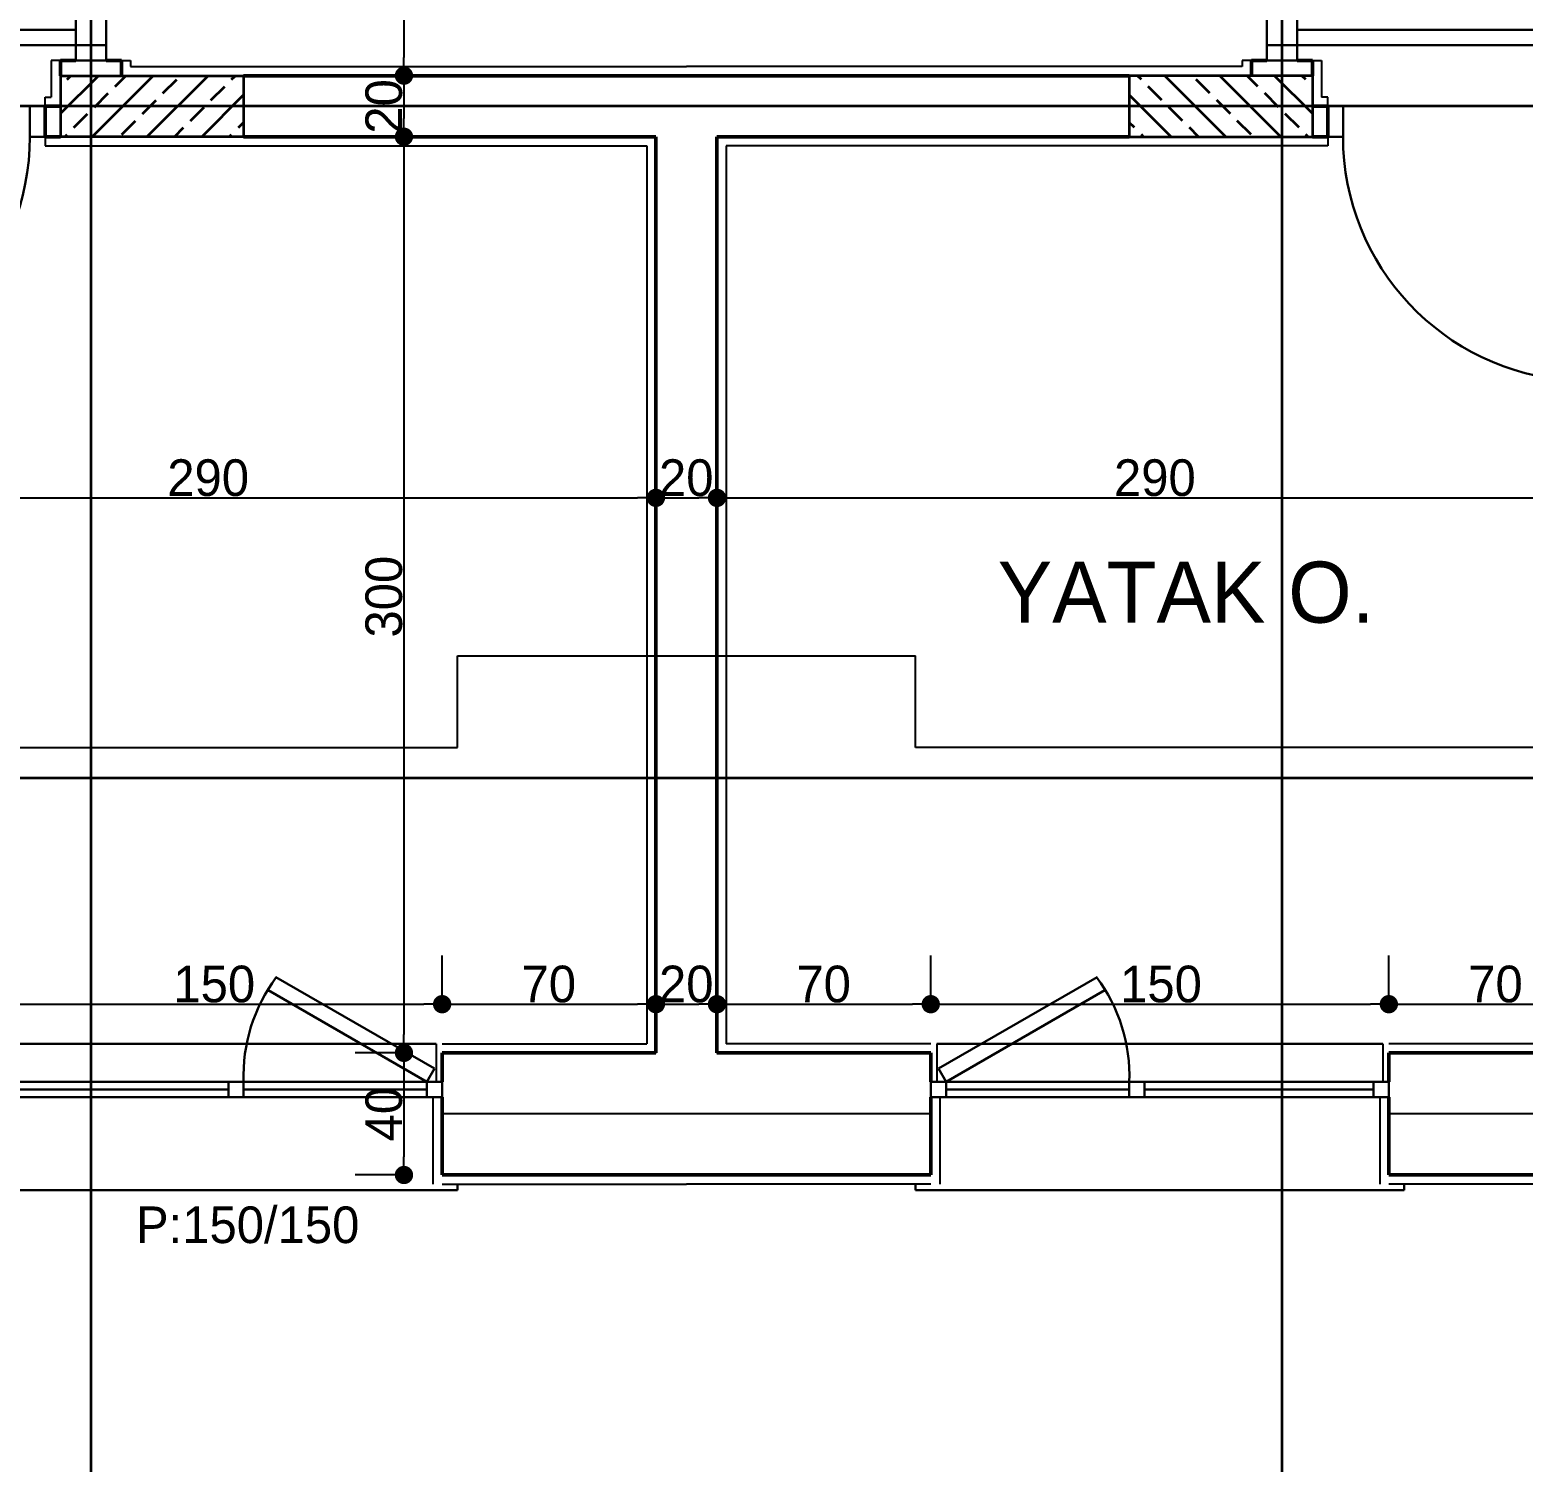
# Model space of a CAD drawing. Header units: millimetres. Extents: x 9537.41 to 9541.95, y -1431.78 to -1431.38.
# Drawn here: x 9538.3257 to 9538.4235, y -1431.6195 to -1431.5257 of the extents above; entities that cross this region are included whole.
import ezdxf

# ---------------------------------------------------------------- set-up
doc = ezdxf.new("R2010")
doc.units = ezdxf.units.MM
for name, pattern in [('ACAD_ISO02W100', [15, 12, -3]), ('ACAD_ISO03W100', [30, 12, -18]), ('ACAD_ISO06W100', [36, 24, -3, 0, -3, 0, -3, 0, -3])]:
    doc.linetypes.add(name, pattern=pattern)
for name, color, linetype, lineweight in [('aks', 6, 'Continuous', 35), ('duvar', 214, 'Continuous', 50), ('kapı-pencere', 140, 'Continuous', 30), ('kolon', 6, 'Continuous', 35), ('sıva', 203, 'Continuous', 25), ('yazı', 161, 'Continuous', 35), ('ölçü', 4, 'Continuous', 25)]:
    doc.layers.add(name, color=color, linetype=linetype, lineweight=lineweight)

msp = doc.modelspace()

# ---------------------------------------------------------------- linework, layer by layer
at = {"color": 0, "linetype": 'ByBlock', "lineweight": -2}
for p, q in [((9538.350209836515, -1431.528089333453), (9538.350209836515, -1431.527489333453)), ((9538.350209836515, -1431.529289333453), (9538.350209836515, -1431.529889333453)), ((9538.350209836515, -1431.532089333453), (9538.350209836515, -1431.531489333453)), ((9538.350209836515, -1431.533289333453), (9538.350209836515, -1431.533889333453)), ((9538.366109836516, -1431.556341257242), (9538.365509836514, -1431.556341257242)), ((9538.367309836514, -1431.556341257242), (9538.367909836516, -1431.556341257242)), ((9538.370109836515, -1431.556341257242), (9538.369509836515, -1431.556341257242)), ((9538.371309836515, -1431.556341257242), (9538.371909836515, -1431.556341257242)), ((9538.352109836515, -1431.589503441157), (9538.351509836515, -1431.589503441157)), ((9538.353309836515, -1431.589503441157), (9538.353909836515, -1431.589503441157)), ((9538.366109836516, -1431.589503441157), (9538.365509836514, -1431.589503441157)), ((9538.367309836514, -1431.589503441157), (9538.367909836516, -1431.589503441157)), ((9538.370109836515, -1431.589503441157), (9538.369509836515, -1431.589503441157)), ((9538.371309836515, -1431.589503441157), (9538.371909836515, -1431.589503441157)), ((9538.384109836516, -1431.589503441157), (9538.383509836514, -1431.589503441157)), ((9538.385309836514, -1431.589503441157), (9538.385909836516, -1431.589503441157)), ((9538.414109836514, -1431.589503441157), (9538.413509836515, -1431.589503441157)), ((9538.415309836515, -1431.589503441157), (9538.415909836514, -1431.589503441157)), ((9538.350209836515, -1431.592089333453), (9538.350209836515, -1431.591489333453)), ((9538.350209836515, -1431.593289333453), (9538.350209836515, -1431.593889333453)), ((9538.350209836515, -1431.600089333453), (9538.350209836515, -1431.599489333453))]:
    msp.add_line(p, q, dxfattribs=at)
at = {"color": 0, "linetype": 'ByBlock', "const_width": 0.0006000000000000001}
for points in [[(9538.350209836515, -1431.528389333453, 1), (9538.350209836515, -1431.528989333453, 1)], [(9538.350209836515, -1431.528989333453, 1), (9538.350209836515, -1431.528389333453, 1)], [(9538.350209836515, -1431.532389333453, 1), (9538.350209836515, -1431.532989333453, 1)], [(9538.350209836515, -1431.532989333453, 1), (9538.350209836515, -1431.532389333453, 1)], [(9538.366409836515, -1431.556341257242, 1), (9538.367009836515, -1431.556341257242, 1)], [(9538.367009836515, -1431.556341257242, 1), (9538.366409836515, -1431.556341257242, 1)], [(9538.370409836514, -1431.556341257242, 1), (9538.371009836515, -1431.556341257242, 1)], [(9538.371009836515, -1431.556341257242, 1), (9538.370409836514, -1431.556341257242, 1)], [(9538.352409836514, -1431.589503441157, 1), (9538.353009836515, -1431.589503441157, 1)], [(9538.353009836515, -1431.589503441157, 1), (9538.352409836514, -1431.589503441157, 1)], [(9538.366409836515, -1431.589503441157, 1), (9538.367009836515, -1431.589503441157, 1)], [(9538.367009836515, -1431.589503441157, 1), (9538.366409836515, -1431.589503441157, 1)], [(9538.370409836514, -1431.589503441157, 1), (9538.371009836515, -1431.589503441157, 1)], [(9538.371009836515, -1431.589503441157, 1), (9538.370409836514, -1431.589503441157, 1)], [(9538.384409836515, -1431.589503441157, 1), (9538.385009836515, -1431.589503441157, 1)], [(9538.385009836515, -1431.589503441157, 1), (9538.384409836515, -1431.589503441157, 1)], [(9538.414409836514, -1431.589503441157, 1), (9538.415009836515, -1431.589503441157, 1)], [(9538.415009836515, -1431.589503441157, 1), (9538.414409836514, -1431.589503441157, 1)], [(9538.350209836515, -1431.592389333453, 1), (9538.350209836515, -1431.592989333453, 1)], [(9538.350209836515, -1431.592989333453, 1), (9538.350209836515, -1431.592389333453, 1)], [(9538.350209836515, -1431.600389333453, 1), (9538.350209836515, -1431.600989333453, 1)]]:
    msp.add_lwpolyline(points, format="xyb", close=True, dxfattribs=at)
at = {"layer": 'aks', "linetype": 'ACAD_ISO06W100'}
for p, q in [((9538.329709836515, -1431.406689333453), (9538.329709836515, -1431.684689333453)), ((9538.407709836514, -1431.406689333453), (9538.407709836514, -1431.684689333453)), ((9538.654709836515, -1431.530689333453), (9538.082709836515, -1431.530689333453)), ((9538.654709836515, -1431.574689333453), (9538.082709836515, -1431.574689333453))]:
    msp.add_line(p, q, dxfattribs=at)
at = {"layer": 'duvar'}
for p, q in [((9538.327709836514, -1431.527689333453), (9538.327709836514, -1431.528689333453)), ((9538.328709836514, -1431.527689333453), (9538.327709836514, -1431.527689333453)), ((9538.330709836515, -1431.527689333453), (9538.331709836515, -1431.527689333453)), ((9538.331709836515, -1431.527689333453), (9538.331709836515, -1431.528689333453)), ((9538.406709836516, -1431.527689333453), (9538.405709836516, -1431.527689333453)), ((9538.405709836516, -1431.527689333453), (9538.405709836516, -1431.528689333453)), ((9538.408709836514, -1431.527689333453), (9538.409709836515, -1431.527689333453)), ((9538.409709836515, -1431.527689333453), (9538.409709836515, -1431.528689333453)), ((9538.339709836515, -1431.528689333453), (9538.368709836515, -1431.528689333453)), ((9538.397709836516, -1431.528689333453), (9538.368709836515, -1431.528689333453)), ((9538.326709836514, -1431.532689333453), (9538.326709836514, -1431.530689333453)), ((9538.326709836514, -1431.530689333453), (9538.327709836514, -1431.530689333453)), ((9538.410709836515, -1431.530689333453), (9538.409709836515, -1431.530689333453)), ((9538.410709836515, -1431.532689333453), (9538.410709836515, -1431.530689333453)), ((9538.326709836514, -1431.532689333453), (9538.327709836514, -1431.532689333453)), ((9538.339709836515, -1431.532689333453), (9538.366709836515, -1431.532689333453)), ((9538.366709836515, -1431.532689333453), (9538.366709836515, -1431.566689333453)), ((9538.397709836516, -1431.532689333453), (9538.370709836516, -1431.532689333453)), ((9538.370709836516, -1431.532689333453), (9538.370709836516, -1431.566689333453)), ((9538.410709836515, -1431.532689333453), (9538.409709836515, -1431.532689333453)), ((9538.366709836515, -1431.566689333453), (9538.366709836515, -1431.592689333453)), ((9538.370709836516, -1431.566689333453), (9538.370709836516, -1431.592689333453)), ((9538.352709836516, -1431.592689333453), (9538.366709836515, -1431.592689333453)), ((9538.352709836516, -1431.592689333453), (9538.352709836516, -1431.594589333453)), ((9538.384709836515, -1431.592689333453), (9538.370709836516, -1431.592689333453)), ((9538.384709836515, -1431.592689333453), (9538.384709836515, -1431.594589333453)), ((9538.414709836516, -1431.594589333453), (9538.414709836516, -1431.592689333453)), ((9538.428709836515, -1431.592689333453), (9538.414709836516, -1431.592689333453)), ((9538.352709836516, -1431.595589333453), (9538.352709836516, -1431.600689333453)), ((9538.384709836515, -1431.595589333453), (9538.384709836515, -1431.600689333453)), ((9538.414709836516, -1431.595589333453), (9538.414709836516, -1431.600689333453)), ((9538.352709836516, -1431.600689333453), (9538.368709836515, -1431.600689333453)), ((9538.384709836515, -1431.600689333453), (9538.368709836515, -1431.600689333453)), ((9538.449709836515, -1431.600689333453), (9538.414709836516, -1431.600689333453))]:
    msp.add_line(p, q, dxfattribs=at)
at = {"layer": 'kapı-pencere'}
for p, q in [((9538.328709836514, -1431.508689333453), (9538.328709836514, -1431.525689333453)), ((9538.330709836515, -1431.526689333453), (9538.330709836515, -1431.508689333453)), ((9538.406709836516, -1431.526689333453), (9538.406709836516, -1431.508689333453)), ((9538.408709836514, -1431.508689333453), (9538.408709836514, -1431.525689333453)), ((9538.328709836514, -1431.525689333453), (9538.310709836514, -1431.525689333453)), ((9538.328709836514, -1431.526689333453), (9538.328709836514, -1431.525689333453)), ((9538.408709836514, -1431.525689333453), (9538.426709836514, -1431.525689333453)), ((9538.408709836514, -1431.526689333453), (9538.408709836514, -1431.525689333453)), ((9538.310709836514, -1431.526689333453), (9538.328709836514, -1431.526689333453)), ((9538.328709836514, -1431.526689333453), (9538.328709836514, -1431.527689333453)), ((9538.330709836515, -1431.526689333453), (9538.328709836514, -1431.526689333453)), ((9538.330709836515, -1431.527689333453), (9538.330709836515, -1431.526689333453)), ((9538.406709836516, -1431.526689333453), (9538.408709836514, -1431.526689333453)), ((9538.406709836516, -1431.527689333453), (9538.406709836516, -1431.526689333453)), ((9538.408709836514, -1431.526689333453), (9538.408709836514, -1431.527689333453)), ((9538.426709836514, -1431.526689333453), (9538.408709836514, -1431.526689333453)), ((9538.328709836514, -1431.527689333453), (9538.330709836515, -1431.527689333453)), ((9538.408709836514, -1431.527689333453), (9538.406709836516, -1431.527689333453)), ((9538.325709836516, -1431.532689333453), (9538.325709836516, -1431.530689333453)), ((9538.325709836516, -1431.530689333453), (9538.326709836514, -1431.530689333453)), ((9538.326709836514, -1431.530689333453), (9538.326709836514, -1431.532689333453)), ((9538.411709836515, -1431.530689333453), (9538.410709836515, -1431.530689333453)), ((9538.410709836515, -1431.530689333453), (9538.410709836515, -1431.532689333453)), ((9538.411709836515, -1431.532689333453), (9538.411709836515, -1431.530689333453)), ((9538.326709836514, -1431.532689333453), (9538.325709836516, -1431.532689333453)), ((9538.410709836515, -1431.532689333453), (9538.411709836515, -1431.532689333453)), ((9538.352309836515, -1431.592089333453), (9538.323109836514, -1431.592089333453)), ((9538.385109836516, -1431.592089333453), (9538.414309836515, -1431.592089333453)), ((9538.322709836515, -1431.594589333453), (9538.338709836515, -1431.594589333453)), ((9538.323709836515, -1431.595089333453), (9538.338709836515, -1431.595089333453)), ((9538.338709836515, -1431.594589333453), (9538.338709836515, -1431.595589333453)), ((9538.339709836515, -1431.594589333453), (9538.338709836515, -1431.594589333453)), ((9538.339709836515, -1431.595589333453), (9538.339709836515, -1431.594589333453)), ((9538.339709836515, -1431.594589333453), (9538.351709836516, -1431.594589333453)), ((9538.339709836515, -1431.595089333453), (9538.351709836516, -1431.595089333453)), ((9538.351709836516, -1431.594589333453), (9538.351709836516, -1431.595589333453)), ((9538.352709836516, -1431.594589333453), (9538.351709836516, -1431.594589333453)), ((9538.352709836516, -1431.595589333453), (9538.352709836516, -1431.594589333453)), ((9538.384709836515, -1431.595589333453), (9538.384709836515, -1431.594589333453)), ((9538.384709836515, -1431.594589333453), (9538.385709836515, -1431.594589333453)), ((9538.397709836516, -1431.594589333453), (9538.385709836515, -1431.594589333453)), ((9538.385709836515, -1431.594589333453), (9538.385709836515, -1431.595589333453)), ((9538.397709836516, -1431.595089333453), (9538.385709836515, -1431.595089333453)), ((9538.397709836516, -1431.595589333453), (9538.397709836516, -1431.594589333453)), ((9538.397709836516, -1431.594589333453), (9538.398709836514, -1431.594589333453)), ((9538.414709836516, -1431.594589333453), (9538.398709836514, -1431.594589333453)), ((9538.398709836514, -1431.594589333453), (9538.398709836514, -1431.595589333453)), ((9538.413709836515, -1431.595089333453), (9538.398709836514, -1431.595089333453)), ((9538.413709836515, -1431.595589333453), (9538.413709836515, -1431.594589333453)), ((9538.413709836515, -1431.594589333453), (9538.414709836516, -1431.594589333453)), ((9538.414709836516, -1431.594589333453), (9538.414709836516, -1431.595589333453)), ((9538.338709836515, -1431.595589333453), (9538.322709836515, -1431.595589333453)), ((9538.338709836515, -1431.595589333453), (9538.339709836515, -1431.595589333453)), ((9538.351709836516, -1431.595589333453), (9538.339709836515, -1431.595589333453)), ((9538.351709836516, -1431.595589333453), (9538.352709836516, -1431.595589333453)), ((9538.385709836515, -1431.595589333453), (9538.384709836515, -1431.595589333453)), ((9538.385709836515, -1431.595589333453), (9538.397709836516, -1431.595589333453)), ((9538.398709836514, -1431.595589333453), (9538.397709836516, -1431.595589333453)), ((9538.398709836514, -1431.595589333453), (9538.414709836516, -1431.595589333453)), ((9538.414709836516, -1431.595589333453), (9538.413709836515, -1431.595589333453)), ((9538.353709836514, -1431.601689333453), (9538.321709836515, -1431.601689333453)), ((9538.353709836514, -1431.601289333453), (9538.353709836514, -1431.601689333453)), ((9538.383709836515, -1431.601289333453), (9538.383709836515, -1431.601689333453)), ((9538.383709836515, -1431.601689333453), (9538.415709836516, -1431.601689333453)), ((9538.415709836516, -1431.601289333453), (9538.415709836516, -1431.601689333453))]:
    msp.add_line(p, q, dxfattribs=at)
at = {"layer": 'kapı-pencere', "linetype": 'ACAD_ISO02W100'}
for p, q in [((9538.34181753167, -1431.587723308049), (9538.352209836516, -1431.593723308049)), ((9538.39560214136, -1431.587723308049), (9538.385209836515, -1431.593723308049)), ((9538.351709836516, -1431.594589333453), (9538.34131753167, -1431.588589333453)), ((9538.385709836515, -1431.594589333453), (9538.39610214136, -1431.588589333453)), ((9538.352209836516, -1431.593723308049), (9538.351709836516, -1431.594589333453)), ((9538.385209836515, -1431.593723308049), (9538.385709836515, -1431.594589333453))]:
    msp.add_line(p, q, dxfattribs=at)
at = {"layer": 'kapı-pencere'}
for centre, start, end in [((9538.309709836514, -1431.532689333453), 273.5833218694321, 0), ((9538.427709836515, -1431.532689333453), 180, 266.4166781305679)]:
    msp.add_arc(centre, 0.016, start, end, dxfattribs=at)
at = {"layer": 'kapı-pencere', "linetype": 'ACAD_ISO02W100'}
for centre, start, end in [((9538.35046877176, -1431.594191307347), 143.1943212160219, 182.1186873939555), ((9538.386950901271, -1431.594191307347), 357.8813126060445, 36.80567878397812)]:
    msp.add_arc(centre, 0.01076629520126335, start, end, dxfattribs=at)
at = {"layer": 'kolon'}
for p, q in [((9538.327709836514, -1431.528689333453), (9538.327709836514, -1431.532689333453)), ((9538.327709836514, -1431.528689333453), (9538.339709836515, -1431.528689333453)), ((9538.327709836514, -1431.531176033488), (9538.33019653655, -1431.528689333453)), ((9538.328142516013, -1431.528947302766), (9538.328400485325, -1431.528689333453)), ((9538.329788639, -1431.532689333453), (9538.333788638998, -1431.528689333453)), ((9538.331285605656, -1431.529396315572), (9538.331992587775, -1431.528689333453)), ((9538.333380741447, -1431.532689333453), (9538.337380741446, -1431.528689333453)), ((9538.338918823358, -1431.528947302766), (9538.339176792671, -1431.528689333453)), ((9538.339709836515, -1431.528689333453), (9538.339709836515, -1431.532689333453)), ((9538.409709836515, -1431.528689333453), (9538.397709836516, -1431.528689333453)), ((9538.397709836516, -1431.528689333453), (9538.397709836516, -1431.532689333453)), ((9538.398500849671, -1431.528947302766), (9538.39824288036, -1431.528689333453)), ((9538.404038931583, -1431.532689333453), (9538.400038931582, -1431.528689333453)), ((9538.407631034032, -1431.532689333453), (9538.40363103403, -1431.528689333453)), ((9538.406134067374, -1431.529396315572), (9538.405427085256, -1431.528689333453)), ((9538.409709836515, -1431.531176033488), (9538.40722313648, -1431.528689333453)), ((9538.409277157016, -1431.528947302766), (9538.409019187704, -1431.528689333453)), ((9538.409709836515, -1431.528689333453), (9538.409709836515, -1431.532689333453)), ((9538.334428695298, -1431.529845328378), (9538.33532672091, -1431.528947302766)), ((9538.33757178494, -1431.530294341184), (9538.338469810553, -1431.529396315572)), ((9538.39984788809, -1431.530294341184), (9538.398949862478, -1431.529396315572)), ((9538.402990977733, -1431.529845328378), (9538.40209295212, -1431.528947302766)), ((9538.329938567238, -1431.53074335399), (9538.33083659285, -1431.529845328378)), ((9538.33308165688, -1431.531192366796), (9538.333979682491, -1431.530294341184)), ((9538.336972843896, -1431.532689333453), (9538.339709836515, -1431.529952340833)), ((9538.400446829135, -1431.532689333453), (9538.397709836516, -1431.529952340833)), ((9538.40433801615, -1431.531192366796), (9538.403439990538, -1431.530294341184)), ((9538.407481105793, -1431.53074335399), (9538.406583080181, -1431.529845328378)), ((9538.32859152882, -1431.532090392408), (9538.329489554431, -1431.531192366796)), ((9538.336224746523, -1431.531641379602), (9538.337122772135, -1431.53074335399)), ((9538.401194926508, -1431.531641379602), (9538.400296900896, -1431.53074335399)), ((9538.408828144211, -1431.532090392408), (9538.4079301186, -1431.531192366796)), ((9538.327992587774, -1431.532689333453), (9538.328142516013, -1431.532539405214)), ((9538.331734618461, -1431.532539405214), (9538.332632644073, -1431.531641379602)), ((9538.33517679267, -1431.532689333453), (9538.335775733716, -1431.532090392408)), ((9538.338768895119, -1431.532689333453), (9538.338918823358, -1431.532539405214)), ((9538.339367836164, -1431.532090392408), (9538.339709836515, -1431.531748392058)), ((9538.398051836866, -1431.532090392408), (9538.397709836516, -1431.531748392058)), ((9538.39865077791, -1431.532689333453), (9538.398500849671, -1431.532539405214)), ((9538.402242880358, -1431.532689333453), (9538.401643939314, -1431.532090392408)), ((9538.405685054568, -1431.532539405214), (9538.404787028956, -1431.531641379602)), ((9538.409427085257, -1431.532689333453), (9538.409277157016, -1431.532539405214)), ((9538.339709836515, -1431.532689333453), (9538.327709836514, -1431.532689333453)), ((9538.397709836516, -1431.532689333453), (9538.409709836515, -1431.532689333453))]:
    msp.add_line(p, q, dxfattribs=at)
at = {"layer": 'sıva'}
for p, q in [((9538.327109836515, -1431.527689333453), (9538.327109836515, -1431.530089333453)), ((9538.327709836514, -1431.527689333453), (9538.327109836515, -1431.527689333453)), ((9538.331709836515, -1431.527689333453), (9538.332309836514, -1431.527689333453)), ((9538.332309836514, -1431.527689333453), (9538.332309836514, -1431.528089333453)), ((9538.332309836514, -1431.527689333453), (9538.332309836514, -1431.528089333453)), ((9538.405709836516, -1431.527689333453), (9538.405109836514, -1431.527689333453)), ((9538.405109836514, -1431.527689333453), (9538.405109836514, -1431.528089333453)), ((9538.405109836514, -1431.527689333453), (9538.405109836514, -1431.528089333453)), ((9538.409709836515, -1431.527689333453), (9538.410309836516, -1431.527689333453)), ((9538.410309836516, -1431.527689333453), (9538.410309836516, -1431.530089333453)), ((9538.332309836514, -1431.528089333453), (9538.368709836515, -1431.528089333453)), ((9538.405109836514, -1431.528089333453), (9538.368709836515, -1431.528089333453)), ((9538.326709836514, -1431.530089333453), (9538.327109836515, -1431.530089333453)), ((9538.326709836514, -1431.530689333453), (9538.326709836514, -1431.530089333453)), ((9538.410709836515, -1431.530089333453), (9538.410309836516, -1431.530089333453)), ((9538.410709836515, -1431.530689333453), (9538.410709836515, -1431.530089333453)), ((9538.326709836514, -1431.532689333453), (9538.326709836514, -1431.533289333453)), ((9538.326709836514, -1431.533289333453), (9538.366109836516, -1431.533289333453)), ((9538.366109836516, -1431.533289333453), (9538.366109836516, -1431.592089333453)), ((9538.371309836515, -1431.533289333453), (9538.371309836515, -1431.592089333453)), ((9538.410709836515, -1431.533289333453), (9538.371309836515, -1431.533289333453)), ((9538.410709836515, -1431.532689333453), (9538.410709836515, -1431.533289333453)), ((9538.352309836515, -1431.592089333453), (9538.352309836515, -1431.594589333453)), ((9538.352709836516, -1431.592089333453), (9538.366109836516, -1431.592089333453)), ((9538.384709836515, -1431.592089333453), (9538.371309836515, -1431.592089333453)), ((9538.385109836516, -1431.592089333453), (9538.385109836516, -1431.594589333453)), ((9538.414309836515, -1431.592089333453), (9538.414309836515, -1431.594589333453)), ((9538.428109836515, -1431.592089333453), (9538.414709836516, -1431.592089333453)), ((9538.352109836515, -1431.595589333453), (9538.352109836515, -1431.601289333453)), ((9538.385309836514, -1431.595589333453), (9538.385309836514, -1431.601289333453)), ((9538.414109836514, -1431.595589333453), (9538.414109836514, -1431.601289333453)), ((9538.352709836516, -1431.601289333453), (9538.368709836515, -1431.601289333453)), ((9538.384709836515, -1431.601289333453), (9538.368709836515, -1431.601289333453)), ((9538.450309836515, -1431.601289333453), (9538.414709836516, -1431.601289333453))]:
    msp.add_line(p, q, dxfattribs=at)
at = {"layer": 'sıva', "linetype": 'ACAD_ISO03W100'}
for p, q in [((9538.353709836514, -1431.566689333453), (9538.383709836515, -1431.566689333453)), ((9538.353709836514, -1431.572689333453), (9538.353709836514, -1431.566689333453)), ((9538.383709836515, -1431.572689333453), (9538.383709836515, -1431.566689333453)), ((9538.308709836514, -1431.572689333453), (9538.353709836514, -1431.572689333453)), ((9538.428709836515, -1431.572689333453), (9538.383709836515, -1431.572689333453)), ((9538.384709836515, -1431.596689333453), (9538.352709836516, -1431.596689333453)), ((9538.449709836515, -1431.596689333453), (9538.414709836516, -1431.596689333453))]:
    msp.add_line(p, q, dxfattribs=at)
at = {"layer": 'ölçü'}
for p, q in [((9538.350209836515, -1431.507889333453), (9538.350209836515, -1431.527489333453)), ((9538.347209836515, -1431.528689333453), (9538.347009836514, -1431.528689333453)), ((9538.347209836515, -1431.528689333453), (9538.347009836514, -1431.528689333453)), ((9538.350209836515, -1431.529889333453), (9538.350209836515, -1431.531489333453)), ((9538.353209836516, -1431.532689333453), (9538.353409836514, -1431.532689333453)), ((9538.353209836516, -1431.532689333453), (9538.353409836514, -1431.532689333453)), ((9538.350209836515, -1431.533889333453), (9538.350209836515, -1431.591489333453)), ((9538.370709836516, -1431.553341257242), (9538.370709836516, -1431.553141257242)), ((9538.370709836516, -1431.553341257242), (9538.370709836516, -1431.553141257242)), ((9538.309909836515, -1431.556341257242), (9538.365509836514, -1431.556341257242)), ((9538.367909836516, -1431.556341257242), (9538.369509836515, -1431.556341257242)), ((9538.371909836515, -1431.556341257242), (9538.427509836514, -1431.556341257242)), ((9538.366709836515, -1431.559341257242), (9538.366709836515, -1431.559541257242)), ((9538.366709836515, -1431.559341257242), (9538.366709836515, -1431.559541257242)), ((9538.352709836516, -1431.589689333453), (9538.352709836516, -1431.586303441157)), ((9538.352709836516, -1431.589689333453), (9538.352709836516, -1431.586303441157)), ((9538.384709836515, -1431.589689333453), (9538.384709836515, -1431.586303441157)), ((9538.384709836515, -1431.589689333453), (9538.384709836515, -1431.586303441157)), ((9538.414709836516, -1431.589689333453), (9538.414709836516, -1431.586303441157)), ((9538.414709836516, -1431.589689333453), (9538.414709836516, -1431.586303441157)), ((9538.323909836516, -1431.589503441157), (9538.351509836515, -1431.589503441157)), ((9538.353909836515, -1431.589503441157), (9538.365509836514, -1431.589503441157)), ((9538.367909836516, -1431.589503441157), (9538.369509836515, -1431.589503441157)), ((9538.371909836515, -1431.589503441157), (9538.383509836514, -1431.589503441157)), ((9538.385909836516, -1431.589503441157), (9538.413509836515, -1431.589503441157)), ((9538.415909836514, -1431.589503441157), (9538.427509836514, -1431.589503441157)), ((9538.349709836515, -1431.592689333453), (9538.347009836514, -1431.592689333453)), ((9538.349709836515, -1431.592689333453), (9538.347009836514, -1431.592689333453)), ((9538.366709836515, -1431.592422175229), (9538.366709836515, -1431.592703441157)), ((9538.366709836515, -1431.592422175229), (9538.366709836515, -1431.592703441157)), ((9538.370709836516, -1431.592333091802), (9538.370709836516, -1431.592703441157)), ((9538.370709836516, -1431.592333091802), (9538.370709836516, -1431.592703441157)), ((9538.350209836515, -1431.593889333453), (9538.350209836515, -1431.599489333453)), ((9538.349709836515, -1431.600689333453), (9538.347009836514, -1431.600689333453))]:
    msp.add_line(p, q, dxfattribs=at)

# ---------------------------------------------------------------- texts
at = {"layer": 'yazı'}
for s, height, p in [('YATAK O.', 0.004, (9538.389093281012, -1431.56451692115)), ('P:150/150', 0.0024, (9538.332655898472, -1431.605150564287))]:
    msp.add_text(s, height=height, dxfattribs=at).set_placement(p)
at = {"layer": 'ölçü'}
for s, p in [('20', (9538.350084836515, -1431.532489333453)), ('300', (9538.350084836515, -1431.565489333453)), ('40', (9538.350084836515, -1431.598489333453))]:
    msp.add_text(s, height=0.0024, rotation=90, dxfattribs=at).set_placement(p)
for s, p in [('290', (9538.334709836516, -1431.556216257242)), ('20', (9538.366909836515, -1431.556216257242)), ('290', (9538.396709836516, -1431.556216257242)), ('150', (9538.335109836515, -1431.589378441157)), ('70', (9538.357909836515, -1431.589378441157)), ('20', (9538.366909836515, -1431.589378441157)), ('70', (9538.375909836515, -1431.589378441157)), ('150', (9538.397109836515, -1431.589378441157)), ('70', (9538.419909836515, -1431.589378441157))]:
    msp.add_text(s, height=0.0024, dxfattribs=at).set_placement(p)

doc.saveas('drawing.dxf')
